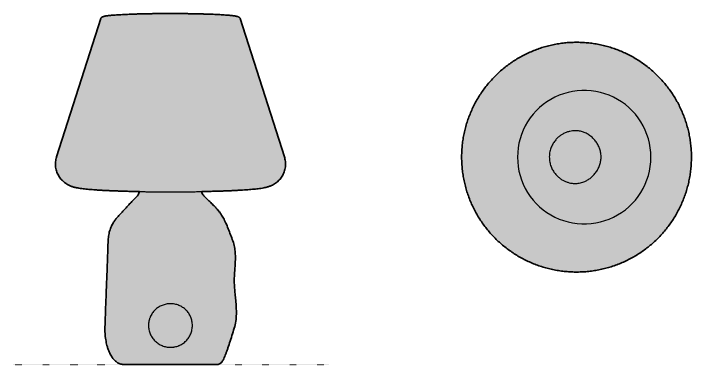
# Model space of a CAD drawing. Header units: millimetres. Extents: x 0 to 757, y -533 to 382.
# Drawn here: x 0 to 737, y -533 to -151 of the extents above; entities that cross this region are included whole.
import ezdxf

# ---------------------------------------------------------------- set-up
doc = ezdxf.new("R2010")
doc.units = ezdxf.units.MM
doc.linetypes.add('Dots', pattern=[1, 0, -1])
doc.layers.add('Blocks', color=7, linetype='Continuous')
doc.layers.add('Blocks$Fill', color=7, linetype='Continuous', true_color=0xffffff)
for name, color, linetype, lineweight, true_color in [('Blocks$Inner', 7, 'Continuous', 25, 0x007f00), ('Blocks$Outline', 7, 'Continuous', 35, 0xff3f3f), ('Groud', 7, 'Dots', 25, 0x243775)]:
    doc.layers.add(name, color=color, linetype=linetype, lineweight=lineweight, true_color=true_color)

# ---------------------------------------------------------------- blocks, each defined once
blk = doc.blocks.new('Apollo Shade Top')
at = {"layer": 'Blocks$Fill'}
blk.add_hatch(color=256, dxfattribs=at).paths.add_polyline_path([(249.73, 0), (249.67, 3.69), (249.54, 6.83), (249.33, 9.97), (249.04, 13.1), (248.67, 16.22), (248.22, 19.33), (247.7, 22.43), (247.1, 25.51), (246.42, 28.58), (245.66, 31.63), (244.83, 34.66), (243.92, 37.67), (242.94, 40.65), (241.88, 43.61), (240.75, 46.54), (239.54, 49.44), (238.27, 52.31), (236.92, 55.15), (235.5, 57.95), (234.01, 60.72), (232.45, 63.45), (230.82, 66.13), (229.13, 68.78), (227.37, 71.38), (225.54, 73.94), (223.65, 76.45), (221.7, 78.91), (219.69, 81.32), (217.62, 83.68), (215.49, 85.99), (213.3, 88.24), (211.06, 90.44), (208.76, 92.58), (206.41, 94.66), (204, 96.68), (201.55, 98.65), (199.05, 100.54), (196.5, 102.38), (193.91, 104.15), (191.27, 105.85), (188.59, 107.49), (185.87, 109.06), (183.12, 110.56), (180.32, 111.99), (177.49, 113.35), (174.63, 114.64), (171.74, 115.86), (168.81, 117), (165.86, 118.07), (162.88, 119.06), (159.88, 119.98), (156.86, 120.83), (153.81, 121.59), (150.75, 122.28), (147.67, 122.9), (144.58, 123.43), (141.48, 123.89), (138.36, 124.27), (135.24, 124.57), (132.1, 124.79), (128.97, 124.93), (125.83, 125), (122.69, 124.98), (119.56, 124.89), (116.42, 124.71), (113.29, 124.46), (110.17, 124.13), (107.06, 123.72), (103.96, 123.24), (100.87, 122.67), (97.8, 122.03), (94.74, 121.31), (91.71, 120.51), (88.69, 119.64), (85.7, 118.69), (82.73, 117.67), (79.79, 116.57), (76.88, 115.4), (74, 114.16), (71.15, 112.84), (68.33, 111.45), (65.55, 110), (62.81, 108.47), (60.1, 106.87), (57.44, 105.21), (54.82, 103.48), (52.24, 101.69), (49.71, 99.83), (47.23, 97.9), (44.8, 95.92), (42.42, 93.87), (40.08, 91.77), (37.81, 89.61), (35.58, 87.39), (33.42, 85.12), (31.31, 82.79), (29.26, 80.41), (27.27, 77.98), (25.35, 75.5), (23.48, 72.97), (21.68, 70.39), (19.95, 67.77), (18.28, 65.11), (16.68, 62.41), (15.14, 59.67), (13.68, 56.89), (12.29, 54.07), (10.97, 51.22), (9.72, 48.34), (8.54, 45.43), (7.43, 42.49), (6.4, 39.52), (5.45, 36.52), (4.57, 33.51), (3.77, 30.47), (3.04, 27.41), (2.39, 24.34), (1.82, 21.25), (1.32, 18.15), (0.91, 15.03), (0.57, 11.91), (0.31, 8.78), (0.13, 5.64), (0.02, 2.5), (0, -0.64), (0.06, -3.79), (0.19, -6.93), (0.41, -10.06), (0.7, -13.19), (1.07, -16.31), (1.52, -19.42), (2.04, -22.52), (2.65, -25.6), (3.33, -28.67), (4.09, -31.72), (4.92, -34.75), (5.83, -37.76), (6.82, -40.74), (7.88, -43.7), (9.01, -46.63), (10.22, -49.53), (11.5, -52.4), (12.85, -55.23), (14.27, -58.03), (15.76, -60.8), (17.33, -63.52), (18.96, -66.21), (20.65, -68.86), (22.41, -71.46), (24.24, -74.01), (26.13, -76.52), (28.08, -78.98), (30.1, -81.39), (32.17, -83.75), (34.3, -86.06), (36.49, -88.31), (38.74, -90.5), (41.04, -92.64), (43.39, -94.72), (45.79, -96.74), (48.25, -98.7), (50.75, -100.6), (53.3, -102.43), (55.89, -104.2), (58.53, -105.9), (61.21, -107.54), (63.93, -109.11), (66.69, -110.61), (69.49, -112.03), (72.32, -113.39), (75.18, -114.68), (78.08, -115.89), (81, -117.03), (83.95, -118.1), (86.93, -119.09), (89.93, -120.01), (92.96, -120.85), (96, -121.61), (99.06, -122.3), (102.14, -122.91), (105.24, -123.45), (108.34, -123.9), (111.46, -124.28), (114.58, -124.58), (117.71, -124.79), (120.85, -124.94), (123.99, -125), (127.13, -124.98), (130.26, -124.88), (133.4, -124.71), (136.52, -124.45), (139.65, -124.12), (142.76, -123.71), (145.86, -123.22), (148.94, -122.65), (152.02, -122.01), (155.07, -121.29), (158.11, -120.49), (161.12, -119.61), (164.11, -118.66), (167.08, -117.64), (170.02, -116.54), (172.93, -115.37), (175.81, -114.12), (178.66, -112.8), (181.48, -111.41), (184.26, -109.95), (187, -108.42), (189.7, -106.83), (192.36, -105.16), (194.98, -103.43), (197.56, -101.63), (200.08, -99.77), (202.57, -97.85), (205, -95.86), (207.38, -93.81), (209.71, -91.71), (211.98, -89.54), (214.21, -87.32), (216.37, -85.05), (218.48, -82.72), (220.52, -80.34), (222.51, -77.9), (224.44, -75.42), (226.3, -72.89), (228.1, -70.32), (229.83, -67.7), (231.5, -65.03), (233.09, -62.33), (234.63, -59.59), (236.09, -56.81), (237.48, -53.99), (238.8, -51.14), (240.05, -48.26), (241.22, -45.34), (242.32, -42.4), (243.35, -39.43), (244.3, -36.44), (245.18, -33.42), (245.98, -30.38), (246.71, -27.32), (247.35, -24.25), (247.92, -21.16), (248.42, -18.06), (248.83, -14.94), (249.17, -11.82), (249.42, -8.68), (249.61, -5.55), (249.7, -2.41)], flags=0)
at = {"layer": 'Blocks$Inner'}
blk.add_lwpolyline([(205.76, 0), (205.58, 5.07), (205.05, 10.11), (204.17, 15.1), (202.95, 20.02), (201.38, 24.84), (199.49, 29.54), (197.27, 34.09), (194.74, 38.48), (191.91, 42.68), (188.79, 46.68), (185.4, 50.44), (181.76, 53.97), (177.89, 57.22), (173.79, 60.2), (169.5, 62.89), (165.03, 65.27), (160.4, 67.33), (155.65, 69.06), (150.78, 70.46), (145.83, 71.51), (140.82, 72.22), (135.77, 72.57), (130.71, 72.57), (125.66, 72.22), (120.65, 71.51), (115.69, 70.46), (110.83, 69.06), (106.07, 67.33), (101.45, 65.27), (96.98, 62.89), (92.69, 60.2), (88.59, 57.22), (84.71, 53.97), (81.07, 50.44), (77.69, 46.68), (74.57, 42.68), (71.74, 38.48), (69.21, 34.09), (66.99, 29.54), (65.09, 24.84), (63.53, 20.02), (62.3, 15.1), (61.43, 10.11), (60.9, 5.07), (60.72, 0), (60.9, -5.07), (61.43, -10.11), (62.3, -15.1), (63.53, -20.02), (65.09, -24.84), (66.99, -29.54), (69.21, -34.09), (71.74, -38.48), (74.57, -42.68), (77.69, -46.68), (81.07, -50.44), (84.71, -53.97), (88.59, -57.22), (92.69, -60.2), (96.98, -62.89), (101.45, -65.27), (106.07, -67.33), (110.83, -69.06), (115.69, -70.46), (120.65, -71.51), (125.66, -72.22), (130.71, -72.57), (135.77, -72.57), (140.82, -72.22), (145.83, -71.51), (150.78, -70.46), (155.65, -69.06), (160.4, -67.33), (165.03, -65.27), (169.5, -62.89), (173.79, -60.2), (177.89, -57.22), (181.76, -53.97), (185.4, -50.44), (188.79, -46.68), (191.91, -42.68), (194.74, -38.48), (197.27, -34.09), (199.49, -29.54), (201.38, -24.84), (202.95, -20.02), (204.17, -15.1), (205.05, -10.11), (205.58, -5.07)], close=True, dxfattribs=at)
for points, knots in [([(249.73, 0), (249.72, 1.23), (249.69, 4.56), (249.38, 9.97), (248.72, 16.23), (247.75, 22.44), (246.47, 28.59), (244.88, 34.67), (242.99, 40.67), (240.8, 46.56), (238.31, 52.34), (235.54, 57.98), (232.49, 63.47), (229.17, 68.81), (225.58, 73.97), (221.74, 78.94), (217.66, 83.72), (213.34, 88.28), (208.79, 92.62), (204.04, 96.73), (199.08, 100.59), (193.94, 104.19), (188.62, 107.54), (183.14, 110.61), (177.51, 113.4), (171.76, 115.91), (165.88, 118.12), (159.9, 120.03), (153.83, 121.64), (147.68, 122.95), (141.48, 123.94), (135.24, 124.62), (128.97, 124.99), (122.69, 125.03), (116.42, 124.77), (110.17, 124.18), (103.95, 123.29), (97.79, 122.08), (91.69, 120.56), (85.68, 118.74), (79.77, 116.62), (73.98, 114.21), (68.31, 111.5), (62.78, 108.52), (57.41, 105.25), (52.21, 101.73), (47.2, 97.95), (42.38, 93.91), (37.77, 89.65), (33.38, 85.15), (29.22, 80.44), (25.3, 75.53), (21.64, 70.42), (18.23, 65.14), (15.1, 59.69), (12.24, 54.1), (9.67, 48.36), (7.38, 42.5), (5.4, 36.54), (3.72, 30.48), (2.34, 24.35), (1.27, 18.15), (0.52, 11.91), (0.07, 5.64), (-0.05, -0.64), (0.14, -6.93), (0.64, -13.19), (1.46, -19.43), (2.6, -25.61), (4.04, -31.73), (5.78, -37.77), (7.83, -43.71), (10.17, -49.55), (12.8, -55.26), (15.72, -60.82), (18.91, -66.24), (22.37, -71.49), (26.09, -76.55), (30.06, -81.43), (34.26, -86.09), (38.7, -90.54), (43.35, -94.76), (48.21, -98.74), (53.27, -102.48), (58.5, -105.95), (63.91, -109.15), (69.46, -112.08), (75.16, -114.73), (80.98, -117.08), (86.91, -119.14), (92.94, -120.9), (99.05, -122.35), (105.23, -123.5), (111.45, -124.33), (117.71, -124.85), (123.99, -125.05), (130.26, -124.94), (136.53, -124.51), (142.76, -123.76), (148.95, -122.7), (155.08, -121.34), (161.14, -119.66), (167.1, -117.69), (172.95, -115.41), (178.68, -112.85), (184.28, -110), (189.73, -106.87), (195.01, -103.47), (200.12, -99.81), (205.03, -95.9), (209.74, -91.75), (214.24, -87.36), (218.52, -82.75), (222.55, -77.94), (226.34, -72.92), (229.87, -67.73), (233.14, -62.36), (236.13, -56.83), (238.85, -51.16), (241.27, -45.36), (243.4, -39.45), (245.23, -33.43), (246.76, -27.34), (247.98, -21.17), (248.88, -14.95), (249.47, -8.69), (249.7, -3.7), (249.72, -0.8), (249.73, 0)], [0, 0, 0, 0, 0.0047054, 0.012708, 0.0207112, 0.0287144, 0.0367176, 0.0447207, 0.0527238, 0.0607268, 0.0687298, 0.0767326, 0.0847354, 0.0927381, 0.1007407, 0.1087431, 0.1167454, 0.1247476, 0.1327497, 0.1407516, 0.1487534, 0.1567551, 0.1647566, 0.172758, 0.1807593, 0.1887605, 0.1967615, 0.2047625, 0.2127633, 0.2207641, 0.2287648, 0.2367655, 0.2447661, 0.2527667, 0.2607673, 0.2687678, 0.2767683, 0.2847689, 0.2927695, 0.3007701, 0.3087708, 0.3167716, 0.3247724, 0.3327734, 0.3407744, 0.3487755, 0.3567768, 0.3647781, 0.3727796, 0.3807813, 0.388783, 0.3967849, 0.4047869, 0.4127891, 0.4207914, 0.4287938, 0.4367963, 0.444799, 0.4528017, 0.4608046, 0.4688075, 0.4768105, 0.4848136, 0.4928167, 0.5008199, 0.5088231, 0.5168263, 0.5248295, 0.5328327, 0.5408358, 0.5488389, 0.556842, 0.564845, 0.5728479, 0.5808507, 0.5888534, 0.596856, 0.6048585, 0.6128609, 0.6208632, 0.6288653, 0.6368673, 0.6448692, 0.6528709, 0.6608725, 0.668874, 0.6768753, 0.6848765, 0.6928776, 0.7008787, 0.7088796, 0.7168804, 0.7248811, 0.7328818, 0.7408824, 0.748883, 0.7568836, 0.7648842, 0.7728847, 0.7808853, 0.7888858, 0.7968865, 0.8048871, 0.8128878, 0.8208886, 0.8288895, 0.8368905, 0.8448916, 0.8528928, 0.8608941, 0.8688955, 0.8768971, 0.8848988, 0.8929006, 0.9009026, 0.9089047, 0.9169069, 0.9249092, 0.9329117, 0.9409143, 0.948917, 0.9569198, 0.9649227, 0.9729257, 0.9809287, 0.9889318, 0.996935, 1, 1, 1, 1]), ([(95.78, -5.38), (95.52, -3.41), (95.13, -0.5), (95.41, 3.34), (95.99, 6.85), (97.25, 10.88), (99.43, 15.13), (102.03, 18.69), (104.88, 21.59), (107.8, 23.87), (110.95, 25.76), (114.21, 27.18), (117.46, 28.12), (120.94, 28.69), (124.82, 28.81), (129.16, 28.24), (133.36, 26.95), (137.33, 25), (140.97, 22.42), (144.2, 19.3), (146.93, 15.71), (149.1, 11.77), (150.64, 7.53), (151.49, 3.09), (151.59, -1.45), (150.93, -5.93), (149.57, -10.23), (147.56, -14.25), (145, -17.91), (142.02, -21.11), (138.75, -23.79), (135.63, -25.66), (132.82, -26.91), (130.32, -27.73), (127.84, -28.26), (125.31, -28.56), (122.71, -28.63), (119.88, -28.41), (116.87, -27.84), (113.74, -26.87), (110.54, -25.45), (107.37, -23.51), (104.3, -21.03), (101.46, -17.95), (98.97, -14.3), (96.93, -10.08), (96.17, -6.98), (95.78, -5.38)], [0, 0, 0, 0, 0.033353, 0.049344, 0.064686, 0.093384, 0.120124, 0.144851, 0.167608, 0.188483, 0.207329, 0.229518, 0.248241, 0.264417, 0.289001, 0.313459, 0.338071, 0.362773, 0.387849, 0.413021, 0.438316, 0.463581, 0.488751, 0.514001, 0.539609, 0.564941, 0.590009, 0.615314, 0.640498, 0.665177, 0.688835, 0.711608, 0.726305, 0.740617, 0.755913, 0.769089, 0.783734, 0.799715, 0.816948, 0.835373, 0.855, 0.875911, 0.898006, 0.921451, 0.946276, 0.972384, 1, 1, 1, 1])]:
    blk.add_open_spline(points, degree=3, knots=knots, dxfattribs=at)
at = {"layer": 'Blocks$Outline'}
blk.add_open_spline([(249.73, 0), (249.72, 1.23), (249.69, 4.56), (249.38, 9.97), (248.72, 16.23), (247.75, 22.44), (246.47, 28.59), (244.88, 34.67), (242.99, 40.67), (240.8, 46.56), (238.31, 52.34), (235.54, 57.98), (232.49, 63.47), (229.17, 68.81), (225.58, 73.97), (221.74, 78.94), (217.66, 83.72), (213.34, 88.28), (208.79, 92.62), (204.04, 96.73), (199.08, 100.59), (193.94, 104.19), (188.62, 107.54), (183.14, 110.61), (177.51, 113.4), (171.76, 115.91), (165.88, 118.12), (159.9, 120.03), (153.83, 121.64), (147.68, 122.95), (141.48, 123.94), (135.24, 124.62), (128.97, 124.99), (122.69, 125.03), (116.42, 124.77), (110.17, 124.18), (103.95, 123.29), (97.79, 122.08), (91.69, 120.56), (85.68, 118.74), (79.77, 116.62), (73.98, 114.21), (68.31, 111.5), (62.78, 108.52), (57.41, 105.25), (52.21, 101.73), (47.2, 97.95), (42.38, 93.91), (37.77, 89.65), (33.38, 85.15), (29.22, 80.44), (25.3, 75.53), (21.64, 70.42), (18.23, 65.14), (15.1, 59.69), (12.24, 54.1), (9.67, 48.36), (7.38, 42.5), (5.4, 36.54), (3.72, 30.48), (2.34, 24.35), (1.27, 18.15), (0.52, 11.91), (0.07, 5.64), (-0.05, -0.64), (0.14, -6.93), (0.64, -13.19), (1.46, -19.43), (2.6, -25.61), (4.04, -31.73), (5.78, -37.77), (7.83, -43.71), (10.17, -49.55), (12.8, -55.26), (15.72, -60.82), (18.91, -66.24), (22.37, -71.49), (26.09, -76.55), (30.06, -81.43), (34.26, -86.09), (38.7, -90.54), (43.35, -94.76), (48.21, -98.74), (53.27, -102.48), (58.5, -105.95), (63.91, -109.15), (69.46, -112.08), (75.16, -114.73), (80.98, -117.08), (86.91, -119.14), (92.94, -120.9), (99.05, -122.35), (105.23, -123.5), (111.45, -124.33), (117.71, -124.85), (123.99, -125.05), (130.26, -124.94), (136.53, -124.51), (142.76, -123.76), (148.95, -122.7), (155.08, -121.34), (161.14, -119.66), (167.1, -117.69), (172.95, -115.41), (178.68, -112.85), (184.28, -110), (189.73, -106.87), (195.01, -103.47), (200.12, -99.81), (205.03, -95.9), (209.74, -91.75), (214.24, -87.36), (218.52, -82.75), (222.55, -77.94), (226.34, -72.92), (229.87, -67.73), (233.14, -62.36), (236.13, -56.83), (238.85, -51.16), (241.27, -45.36), (243.4, -39.45), (245.23, -33.43), (246.76, -27.34), (247.98, -21.17), (248.88, -14.95), (249.47, -8.69), (249.7, -3.7), (249.72, -0.8), (249.73, 0)], degree=3, knots=[0, 0, 0, 0, 0.0047054, 0.012708, 0.0207112, 0.0287144, 0.0367176, 0.0447207, 0.0527238, 0.0607268, 0.0687298, 0.0767326, 0.0847354, 0.0927381, 0.1007407, 0.1087431, 0.1167454, 0.1247476, 0.1327497, 0.1407516, 0.1487534, 0.1567551, 0.1647566, 0.172758, 0.1807593, 0.1887605, 0.1967615, 0.2047625, 0.2127633, 0.2207641, 0.2287648, 0.2367655, 0.2447661, 0.2527667, 0.2607673, 0.2687678, 0.2767683, 0.2847689, 0.2927695, 0.3007701, 0.3087708, 0.3167716, 0.3247724, 0.3327734, 0.3407744, 0.3487755, 0.3567768, 0.3647781, 0.3727796, 0.3807813, 0.388783, 0.3967849, 0.4047869, 0.4127891, 0.4207914, 0.4287938, 0.4367963, 0.444799, 0.4528017, 0.4608046, 0.4688075, 0.4768105, 0.4848136, 0.4928167, 0.5008199, 0.5088231, 0.5168263, 0.5248295, 0.5328327, 0.5408358, 0.5488389, 0.556842, 0.564845, 0.5728479, 0.5808507, 0.5888534, 0.596856, 0.6048585, 0.6128609, 0.6208632, 0.6288653, 0.6368673, 0.6448692, 0.6528709, 0.6608725, 0.668874, 0.6768753, 0.6848765, 0.6928776, 0.7008787, 0.7088796, 0.7168804, 0.7248811, 0.7328818, 0.7408824, 0.748883, 0.7568836, 0.7648842, 0.7728847, 0.7808853, 0.7888858, 0.7968865, 0.8048871, 0.8128878, 0.8208886, 0.8288895, 0.8368905, 0.8448916, 0.8528928, 0.8608941, 0.8688955, 0.8768971, 0.8848988, 0.8929006, 0.9009026, 0.9089047, 0.9169069, 0.9249092, 0.9329117, 0.9409143, 0.948917, 0.9569198, 0.9649227, 0.9729257, 0.9809287, 0.9889318, 0.996935, 1, 1, 1, 1], dxfattribs=at)
blk = doc.blocks.new('Apollo Shade Back')
at = {"layer": 'Blocks$Fill'}
blk.add_hatch(color=256, dxfattribs=at).paths.add_polyline_path([(294.32, 225.74), (294.78, 224.1), (294.92, 223.54), (294.99, 223.2), (295.06, 222.86), (295.18, 222.18), (295.29, 221.5), (295.37, 220.81), (295.43, 220.11), (295.48, 219.4), (295.51, 218.7), (295.52, 217.99), (295.51, 217.27), (295.47, 216.54), (295.42, 215.82), (295.35, 215.1), (295.25, 214.36), (295.13, 213.63), (294.99, 212.9), (294.83, 212.18), (294.66, 211.53), (294.48, 210.89), (294.29, 210.26), (294.07, 209.63), (293.85, 209.01), (293.6, 208.39), (293.34, 207.79), (293.07, 207.19), (292.78, 206.6), (292.47, 206.02), (292.16, 205.45), (291.82, 204.89), (291.48, 204.34), (291.13, 203.81), (290.76, 203.28), (290.38, 202.77), (290, 202.27), (289.6, 201.79), (289.2, 201.31), (288.78, 200.85), (288.37, 200.41), (287.95, 199.99), (287.52, 199.57), (287.08, 199.17), (286.66, 198.8), (286.23, 198.43), (285.79, 198.08), (285.35, 197.75), (284.93, 197.43), (284.5, 197.13), (284.08, 196.84), (283.65, 196.56), (283.23, 196.3), (282.82, 196.05), (282, 195.59), (281.2, 195.17), (280.42, 194.79), (279.64, 194.44), (278.89, 194.14), (278.12, 193.84), (277.39, 193.58), (276.61, 193.33), (275.86, 193.1), (275.05, 192.88), (274.27, 192.68), (273.11, 192.41), (271.99, 192.18), (270.39, 191.88), (268.77, 191.62), (265.78, 191.21), (259.58, 190.56), (248.94, 189.75), (222.36, 188.56), (204.41, 188.12), (204.48, 187.68), (204.53, 187.46), (204.55, 187.35), (204.58, 187.24), (204.62, 187.1), (204.66, 186.96), (204.71, 186.82), (204.76, 186.68), (204.82, 186.54), (204.88, 186.4), (204.94, 186.27), (205, 186.13), (205.14, 185.86), (205.29, 185.59), (205.44, 185.33), (205.76, 184.8), (205.93, 184.54), (206.11, 184.28), (206.2, 184.15), (206.3, 184.03), (206.47, 183.82), (206.64, 183.62), (206.99, 183.23), (210.09, 180.28), (214.37, 176.14), (217.88, 172.58), (219.26, 171.11), (220.62, 169.61), (221.65, 168.43), (222.66, 167.22), (223.56, 166.1), (224.44, 164.95), (225.28, 163.78), (226.1, 162.58), (226.79, 161.48), (227.46, 160.35), (228.09, 159.21), (228.7, 158.05), (229.38, 156.68), (230.03, 155.3), (231.26, 152.5), (233.86, 146.1), (237.68, 136.13), (238.27, 134.48), (238.82, 132.81), (239.06, 132), (239.28, 131.2), (239.49, 130.39), (239.68, 129.58), (240.03, 127.94), (240.32, 126.3), (240.54, 124.71), (240.72, 123.11), (240.86, 121.51), (240.95, 119.91), (241.01, 118.41), (241.03, 116.91), (241, 113.91), (240.86, 110.25), (240.18, 100.11), (239.88, 94.35), (239.83, 92.03), (239.84, 89.72), (239.91, 87.08), (240.05, 84.44), (240.54, 78.41), (241.86, 64.31), (242.07, 60.45), (242.13, 58.52), (242.14, 56.59), (242.12, 54.67), (242.04, 52.75), (241.91, 50.84), (241.71, 48.93), (241.59, 47.96), (241.45, 47), (241.12, 45.09), (240.73, 43.19), (240.28, 41.3), (239.75, 39.33), (237.96, 33.48), (231.74, 14.61), (230.58, 11.45), (229.47, 8.69), (228.95, 7.49), (228.39, 6.29), (228.01, 5.53), (227.61, 4.77), (227.4, 4.4), (227.18, 4.03), (226.95, 3.67), (226.71, 3.32), (226.49, 2.99), (226.25, 2.67), (226.13, 2.52), (226, 2.37), (225.87, 2.21), (225.74, 2.07), (225.61, 1.92), (225.48, 1.78), (225.34, 1.64), (225.19, 1.51), (225.05, 1.38), (224.9, 1.25), (224.75, 1.13), (224.59, 1.01), (224.43, 0.89), (224.27, 0.78), (224.19, 0.73), (224.1, 0.68), (224.02, 0.63), (223.93, 0.58), (223.85, 0.54), (223.76, 0.49), (223.68, 0.45), (223.59, 0.41), (223.5, 0.37), (223.41, 0.34), (223.32, 0.3), (223.23, 0.27), (223.13, 0.24), (223.03, 0.21), (222.93, 0.19), (222.83, 0.17), (222.73, 0.15), (222.63, 0.13), (222.43, 0.09), (222.23, 0.06), (221.61, 0), (221.61, 0), (119.43, 0), (119.43, 0), (118.46, 0.06), (117.98, 0.11), (117.74, 0.14), (117.5, 0.17), (117.27, 0.21), (117.03, 0.26), (116.8, 0.32), (116.56, 0.38), (116.33, 0.44), (116.1, 0.51), (115.87, 0.59), (115.64, 0.67), (115.41, 0.75), (115.18, 0.84), (114.96, 0.93), (114.73, 1.03), (114.51, 1.13), (114.29, 1.24), (113.86, 1.46), (113.43, 1.7), (113.01, 1.95), (112.6, 2.21), (112.2, 2.49), (111.8, 2.78), (111.42, 3.09), (111.04, 3.4), (110.67, 3.73), (110.3, 4.07), (109.95, 4.42), (109.61, 4.77), (109.27, 5.13), (108.95, 5.49), (108.64, 5.86), (108.33, 6.23), (108.03, 6.6), (107.74, 6.99), (107.45, 7.37), (106.9, 8.16), (106.59, 8.64), (106.28, 9.13), (105.98, 9.62), (105.69, 10.12), (105.13, 11.13), (104.61, 12.16), (104.21, 13), (103.83, 13.85), (103.47, 14.71), (103.13, 15.57), (102.81, 16.44), (102.5, 17.32), (101.93, 19.09), (101.5, 20.6), (101.11, 22.11), (100.76, 23.64), (100.45, 25.17), (100.16, 26.87), (99.9, 28.57), (99.69, 30.28), (99.53, 32), (99.4, 33.81), (99.32, 35.62), (99.28, 37.44), (99.28, 39.25), (102.51, 127.4), (102.73, 133.77), (102.9, 136.74), (103.03, 138.23), (103.12, 138.96), (103.22, 139.7), (103.32, 140.39), (103.44, 141.08), (103.58, 141.77), (103.73, 142.45), (103.88, 143.13), (104.06, 143.81), (104.43, 145.15), (104.86, 146.5), (105.33, 147.83), (105.58, 148.49), (105.85, 149.14), (106.12, 149.79), (106.41, 150.44), (106.93, 151.55), (107.49, 152.64), (108.09, 153.71), (108.71, 154.76), (109.14, 155.45), (109.59, 156.12), (110.04, 156.79), (110.51, 157.45), (111.07, 158.19), (111.65, 158.92), (112.25, 159.64), (112.85, 160.35), (134.21, 183.2), (134.56, 183.61), (134.73, 183.82), (134.89, 184.04), (135.08, 184.3), (135.26, 184.57), (135.61, 185.13), (135.93, 185.67), (136.09, 185.95), (136.16, 186.09), (136.23, 186.23), (136.3, 186.37), (136.36, 186.52), (136.42, 186.66), (136.48, 186.81), (136.53, 186.95), (136.58, 187.1), (136.6, 187.18), (136.62, 187.25), (136.64, 187.33), (136.65, 187.4), (136.67, 187.49), (136.69, 187.58), (136.72, 187.76), (136.76, 188.12), (99.23, 189.35), (83.71, 190.36), (77.18, 190.99), (74.18, 191.35), (70.94, 191.84), (69.74, 192.05), (68.55, 192.28), (67.66, 192.47), (66.75, 192.68), (66, 192.88), (65.21, 193.09), (64.51, 193.3), (63.78, 193.54), (63.09, 193.78), (62.37, 194.05), (61.67, 194.33), (60.95, 194.64), (60.22, 194.98), (59.46, 195.36), (58.7, 195.78), (57.92, 196.23), (57.52, 196.48), (57.12, 196.74), (56.71, 197.01), (56.31, 197.29), (55.9, 197.59), (55.48, 197.9), (55.07, 198.22), (54.67, 198.56), (54.25, 198.91), (53.84, 199.28), (53.43, 199.66), (53.03, 200.05), (52.63, 200.46), (52.23, 200.88), (51.84, 201.32), (51.45, 201.77), (51.07, 202.23), (50.7, 202.71), (50.34, 203.2), (49.99, 203.7), (49.64, 204.22), (49.3, 204.75), (48.98, 205.28), (48.67, 205.83), (48.36, 206.4), (48.07, 206.98), (47.8, 207.56), (47.54, 208.15), (47.29, 208.76), (47.05, 209.38), (46.83, 210.01), (46.63, 210.64), (46.44, 211.29), (46.27, 211.94), (46.11, 212.6), (45.98, 213.27), (45.85, 213.95), (45.75, 214.64), (45.67, 215.33), (45.6, 216.02), (45.55, 216.73), (45.53, 217.44), (45.52, 218.15), (45.53, 218.86), (45.57, 219.59), (45.62, 220.32), (45.7, 221.04), (45.79, 221.76), (45.9, 222.42), (46.02, 223.08), (46.08, 223.41), (46.16, 223.73), (46.24, 224.06), (46.32, 224.38), (46.63, 225.4), (46.72, 225.74), (94.77, 376.31), (94.79, 376.37), (94.81, 376.42), (94.82, 376.48), (94.85, 376.53), (94.87, 376.58), (94.89, 376.64), (94.91, 376.69), (94.93, 376.74), (94.96, 376.79), (94.98, 376.83), (95.01, 376.88), (95.04, 376.92), (95.06, 376.96), (95.09, 377.01), (95.12, 377.04), (95.14, 377.08), (95.17, 377.12), (95.2, 377.15), (95.25, 377.22), (95.31, 377.28), (95.37, 377.34), (95.43, 377.41), (95.49, 377.47), (95.54, 377.52), (95.6, 377.57), (95.66, 377.63), (95.71, 377.67), (95.77, 377.72), (95.82, 377.76), (95.9, 377.82), (95.97, 377.87), (96.04, 377.91), (96.11, 377.96), (96.18, 378), (96.25, 378.04), (96.39, 378.11), (96.56, 378.19), (96.72, 378.26), (96.89, 378.33), (97.05, 378.39), (97.19, 378.44), (97.34, 378.49), (97.63, 378.58), (97.94, 378.66), (98.27, 378.74), (98.93, 378.89), (99.65, 379.03), (100.43, 379.16), (101.29, 379.29), (103.18, 379.53), (107.79, 379.99), (116.61, 380.6), (139.99, 381.48), (184.38, 381.76), (214.99, 381.05), (228.74, 380.33), (234.22, 379.91), (236.58, 379.68), (238.68, 379.43), (240.54, 379.17), (241.31, 379.04), (242.01, 378.91), (242.69, 378.76), (243.01, 378.69), (243.31, 378.61), (243.54, 378.54), (243.77, 378.47), (243.99, 378.39), (244.21, 378.31), (244.35, 378.25), (244.49, 378.19), (244.64, 378.11), (244.79, 378.04), (244.9, 377.97), (244.96, 377.94), (245.02, 377.9), (245.08, 377.86), (245.14, 377.82), (245.2, 377.77), (245.26, 377.73), (245.31, 377.68), (245.36, 377.64), (245.42, 377.59), (245.47, 377.54), (245.53, 377.49), (245.58, 377.44), (245.69, 377.32), (245.75, 377.26), (245.8, 377.2), (245.85, 377.14), (245.88, 377.1), (245.91, 377.07), (245.93, 377.03), (245.96, 376.99), (245.99, 376.95), (246.01, 376.91), (246.04, 376.87), (246.06, 376.82), (246.09, 376.78), (246.11, 376.73), (246.13, 376.68), (246.16, 376.63), (246.18, 376.57), (246.2, 376.52), (246.22, 376.47), (246.24, 376.42), (246.25, 376.37), (246.27, 376.31)], flags=0)
at = {"layer": 'Blocks$Inner'}
for points in [[(94.77, 376.31), (46.72, 225.74)], [(294.32, 225.74), (246.27, 376.31)]]:
    blk.add_lwpolyline(points, dxfattribs=at)
for points, knots in [([(170.52, 381.83), (169.67, 381.83), (167.22, 381.83), (163.17, 381.81), (158.38, 381.78), (153.65, 381.73), (148.99, 381.66), (144.42, 381.58), (139.96, 381.49), (135.64, 381.37), (131.46, 381.25), (127.45, 381.1), (123.62, 380.95), (119.99, 380.78), (116.57, 380.6), (113.38, 380.41), (110.44, 380.21), (107.74, 379.99), (105.3, 379.77), (103.13, 379.54), (101.23, 379.29), (99.6, 379.03), (98.2, 378.74), (97.2, 378.46), (96.45, 378.15), (95.89, 377.84), (95.39, 377.39), (94.99, 376.91), (94.81, 376.45), (94.77, 376.31)], [321.111923, 321.111923, 321.111923, 321.111923, 321.134021, 321.176029, 321.218044, 321.26006, 321.302078, 321.344101, 321.386129, 321.428164, 321.470208, 321.512263, 321.554334, 321.596425, 321.638542, 321.680695, 321.722897, 321.765169, 321.807546, 321.850083, 321.892885, 321.936161, 321.980391, 322.026947, 322.054059, 322.075408, 322.090909, 322.104951, 322.111923, 322.111923, 322.111923, 322.111923]), ([(246.27, 376.31), (246.23, 376.45), (246.06, 376.9), (245.67, 377.36), (245.23, 377.78), (244.73, 378.08), (244.11, 378.36), (243.26, 378.64), (242.08, 378.91), (240.55, 379.18), (238.75, 379.43), (236.64, 379.68), (234.27, 379.91), (231.65, 380.13), (228.79, 380.33), (225.68, 380.53), (222.34, 380.72), (218.78, 380.89), (215.02, 381.05), (211.07, 381.2), (206.95, 381.33), (202.67, 381.45), (198.26, 381.55), (193.73, 381.64), (189.1, 381.71), (184.39, 381.76), (179.62, 381.8), (174.99, 381.83), (171.95, 381.83), (170.52, 381.83)], [320.111923, 320.111923, 320.111923, 320.111923, 320.11854, 320.132017, 320.146588, 320.164117, 320.187607, 320.223583, 320.268554, 320.310946, 320.355793, 320.399316, 320.442228, 320.484822, 320.527231, 320.569524, 320.611741, 320.653906, 320.696033, 320.738134, 320.780213, 320.822278, 320.864331, 320.906375, 320.948412, 320.990444, 321.032473, 321.074499, 321.111923, 321.111923, 321.111923, 321.111923]), ([(46.72, 225.74), (46.6, 225.29), (46.17, 224), (45.74, 221.69), (45.48, 218.89), (45.55, 216.04), (45.92, 213.28), (46.58, 210.64), (47.49, 208.15), (48.62, 205.82), (49.94, 203.69), (51.42, 201.75), (53, 200.03), (54.64, 198.54), (56.29, 197.27), (57.92, 196.21), (59.48, 195.33), (60.98, 194.61), (62.43, 194.01), (63.86, 193.5), (65.31, 193.05), (66.89, 192.64), (68.78, 192.22), (71.18, 191.78), (73.98, 191.37), (77.07, 190.99), (80.24, 190.66), (83.62, 190.36), (87.25, 190.08), (91.05, 189.82), (95.02, 189.57), (99.19, 189.35), (103.53, 189.14), (108.06, 188.94), (112.76, 188.76), (117.62, 188.59), (122.63, 188.44), (127.78, 188.31), (133.05, 188.19), (138.42, 188.09), (143.9, 188), (149.45, 187.93), (155.06, 187.88), (160.71, 187.84), (165.87, 187.82), (169.15, 187.82), (170.52, 187.82)], [160.055962, 160.055962, 160.055962, 160.055962, 160.063669, 160.077978, 160.093573, 160.108811, 160.123689, 160.138239, 160.152486, 160.166443, 160.180113, 160.193487, 160.206541, 160.219241, 160.231568, 160.243569, 160.255411, 160.267387, 160.279799, 160.293166, 160.308173, 160.325816, 160.347799, 160.37786, 160.417502, 160.451587, 160.4836, 160.517412, 160.549855, 160.581498, 160.612641, 160.643449, 160.674021, 160.704421, 160.734692, 160.764864, 160.794959, 160.824995, 160.854983, 160.884933, 160.914854, 160.944752, 160.974632, 161.0045, 161.034359, 161.055962, 161.055962, 161.055962, 161.055962]), ([(170.52, 187.82), (171.52, 187.82), (174.41, 187.82), (179.2, 187.84), (184.86, 187.87), (190.48, 187.92), (196.04, 187.99), (201.53, 188.07), (206.92, 188.17), (212.2, 188.28), (217.37, 188.42), (222.39, 188.56), (227.27, 188.72), (231.98, 188.9), (236.52, 189.09), (240.87, 189.3), (245.03, 189.52), (248.99, 189.75), (252.74, 190), (256.29, 190.27), (259.65, 190.56), (262.83, 190.87), (265.88, 191.22), (268.93, 191.63), (271.65, 192.09), (273.97, 192.59), (275.77, 193.06), (277.3, 193.54), (278.83, 194.09), (280.38, 194.75), (281.98, 195.55), (283.65, 196.53), (285.38, 197.73), (287.12, 199.16), (288.82, 200.83), (290.42, 202.75), (291.86, 204.87), (293.11, 207.17), (294.12, 209.61), (294.9, 212.26), (295.4, 215.07), (295.58, 217.97), (295.42, 220.8), (295.01, 223.41), (294.52, 225.02), (294.32, 225.74)], [161.055962, 161.055962, 161.055962, 161.055962, 161.071666, 161.101516, 161.131371, 161.161233, 161.191105, 161.220991, 161.250897, 161.280828, 161.310791, 161.340793, 161.370844, 161.400959, 161.431151, 161.461444, 161.491867, 161.522461, 161.553286, 161.584432, 161.616042, 161.648356, 161.681827, 161.717429, 161.757888, 161.785836, 161.804054, 161.820012, 161.834136, 161.84718, 161.859753, 161.872268, 161.884977, 161.898086, 161.911609, 161.925451, 161.9395, 161.953674, 161.96792, 161.982207, 161.998099, 162.013629, 162.028769, 162.043558, 162.055962, 162.055962, 162.055962, 162.055962]), ([(136.76, 188.12), (136.73, 187.88), (136.6, 186.81), (135.82, 185.44), (134.93, 184.05), (134.44, 183.47), (134.21, 183.2)], [0, 0, 0, 0, 0.1269082, 0.5623788, 0.7941668, 1, 1, 1, 1]), ([(206.99, 183.23), (206.75, 183.49), (206.24, 184.05), (205.38, 185.38), (204.62, 186.76), (204.46, 187.83), (204.41, 188.13)], [3.5, 3.5, 3.5, 3.5, 3.690168, 3.912672, 4.337212, 4.5, 4.5, 4.5, 4.5]), ([(134.21, 183.2), (133.33, 182.26), (131.16, 179.95), (127.93, 176.52), (124.64, 173.02), (121.62, 169.79), (118.67, 166.64), (115.76, 163.48), (112.92, 160.51), (110.57, 157.61), (108.37, 154.32), (106.2, 150.26), (104.32, 145.21), (103.04, 139.61), (102.7, 133.63), (102.52, 127.31), (102.28, 120.91), (102.07, 114.85), (101.88, 109.41), (101.7, 104.7), (101.55, 100.65), (101.39, 96.56), (101.21, 91.93), (100.98, 86.28), (100.73, 79.84), (100.45, 72.58), (100.15, 64.51), (99.82, 55.8), (99.56, 47.29), (99.18, 39.33), (99.4, 32.11), (100.3, 25.36), (101.62, 19.88), (103.09, 15.55), (104.67, 11.86), (106.68, 8.32), (109.21, 5.03), (112.09, 2.37), (114.99, 0.8), (117.5, 0.1), (118.78, 0.03), (119.43, 0)], [1, 1, 1, 1, 1.019683, 1.046962, 1.069808, 1.090901, 1.112144, 1.133548, 1.154298, 1.172682, 1.188616, 1.212867, 1.240827, 1.268408, 1.297723, 1.329037, 1.361819, 1.392011, 1.418589, 1.44214, 1.462045, 1.478874, 1.503015, 1.530808, 1.562546, 1.598269, 1.637982, 1.68169, 1.726748, 1.763523, 1.79921, 1.833081, 1.863826, 1.882122, 1.900436, 1.923132, 1.942098, 1.96161, 1.980864, 1.990424, 2, 2, 2, 2]), ([(221.61, 0), (222.16, 0.05), (223.23, 0.15), (224.64, 0.96), (225.78, 2.04), (227.11, 3.79), (228.31, 6.04), (229.54, 8.79), (230.64, 11.57), (231.79, 14.72), (233.41, 19.41), (235.48, 25.7), (237.93, 33.42), (240.4, 41.13), (241.9, 48.88), (242.26, 56.61), (241.93, 64.18), (241.25, 71.44), (240.55, 78.15), (240.03, 84.18), (239.79, 89.5), (239.86, 94.74), (240.18, 100.36), (240.67, 106.87), (241.06, 113.47), (241.04, 120.05), (240.45, 126.4), (238.95, 132.97), (236.39, 139.45), (233.92, 146.03), (231.41, 152.27), (228.91, 157.83), (226.57, 161.97), (224.46, 164.97), (222.61, 167.31), (220.42, 169.87), (217.67, 172.84), (214.16, 176.38), (210.5, 179.89), (208.02, 182.26), (206.99, 183.23)], [2.5, 2.5, 2.5, 2.5, 2.508172, 2.515893, 2.523701, 2.531592, 2.548622, 2.56175, 2.576542, 2.593336, 2.611975, 2.650697, 2.692378, 2.733049, 2.771713, 2.809991, 2.848459, 2.88498, 2.919049, 2.949243, 2.975558, 2.998689, 3.027567, 3.060142, 3.097006, 3.127239, 3.15958, 3.193181, 3.228489, 3.264227, 3.29871, 3.329127, 3.355288, 3.369814, 3.384298, 3.400302, 3.421106, 3.44696, 3.477783, 3.5, 3.5, 3.5, 3.5]), ([(146.65, 42.52), (146.65, 44.1), (146.81, 45.65), (147.27, 47.93), (147.46, 48.68), (147.81, 49.8), (147.93, 50.17), (148.2, 50.9), (148.35, 51.26), (149.1, 53.05), (149.84, 54.4), (151.14, 56.31), (151.61, 56.94), (152.61, 58.12), (153.13, 58.69), (154.77, 60.3), (155.96, 61.27), (157.91, 62.55), (158.58, 62.94), (159.94, 63.66), (160.64, 63.99), (162.06, 64.57), (162.79, 64.83), (164.27, 65.28), (165.04, 65.47), (167.33, 65.92), (168.88, 66.08), (171.21, 66.09), (171.99, 66.05), (173.56, 65.9), (174.34, 65.79), (176.63, 65.35), (178.12, 64.91), (180.3, 64.02), (181.01, 63.69), (182.39, 62.97), (183.06, 62.57), (184.35, 61.72), (184.98, 61.26), (185.89, 60.53), (186.18, 60.28), (186.77, 59.76), (187.05, 59.49), (188.44, 58.12), (189.43, 56.92), (190.73, 55), (191.13, 54.33), (191.69, 53.3), (191.86, 52.95), (192.2, 52.24), (192.36, 51.89), (193.1, 50.1), (193.55, 48.62), (194.02, 46.33), (194.13, 45.55), (194.29, 44), (194.33, 43.22), (194.34, 41.67), (194.3, 40.89), (194.15, 39.34), (194.04, 38.57), (193.6, 36.29), (193.15, 34.81), (192.27, 32.65), (191.93, 31.93), (191.19, 30.56), (190.79, 29.89), (189.93, 28.6), (189.47, 27.98), (188.48, 26.77), (187.95, 26.19), (186.28, 24.53), (185.07, 23.54), (183.13, 22.25), (182.46, 21.85), (181.42, 21.3), (181.07, 21.12), (180.36, 20.79), (180, 20.63), (178.2, 19.89), (176.71, 19.44), (174.79, 19.06), (174.41, 18.99), (173.63, 18.88), (173.24, 18.83), (172.07, 18.72), (171.29, 18.68), (168.96, 18.68), (167.41, 18.84), (165.48, 19.22), (165.1, 19.31), (164.33, 19.5), (163.96, 19.6), (162.84, 19.94), (162.11, 20.21), (160.67, 20.8), (159.97, 21.13), (158.59, 21.87), (157.91, 22.28), (155.96, 23.58), (154.76, 24.57), (153.1, 26.22), (152.58, 26.8), (151.58, 28.01), (151.11, 28.64), (149.81, 30.58), (149.07, 31.95), (148.17, 34.12), (147.9, 34.86), (147.45, 36.36), (147.26, 37.12), (146.95, 38.64), (146.84, 39.41), (146.69, 40.96), (146.65, 41.74), (146.65, 42.52)], [0, 0, 0, 0, 0.03125, 0.03125, 0.046875, 0.046875, 0.054688, 0.054688, 0.0625, 0.0625, 0.09375, 0.09375, 0.109375, 0.109375, 0.125, 0.125, 0.15625, 0.15625, 0.171875, 0.171875, 0.1875, 0.1875, 0.203125, 0.203125, 0.21875, 0.21875, 0.25, 0.25, 0.265625, 0.265625, 0.28125, 0.28125, 0.3125, 0.3125, 0.328125, 0.328125, 0.34375, 0.34375, 0.359375, 0.359375, 0.367188, 0.367188, 0.375, 0.375, 0.40625, 0.40625, 0.421875, 0.421875, 0.429688, 0.429688, 0.4375, 0.4375, 0.46875, 0.46875, 0.484375, 0.484375, 0.5, 0.5, 0.515625, 0.515625, 0.53125, 0.53125, 0.5625, 0.5625, 0.578125, 0.578125, 0.59375, 0.59375, 0.609375, 0.609375, 0.625, 0.625, 0.65625, 0.65625, 0.671875, 0.671875, 0.679688, 0.679688, 0.6875, 0.6875, 0.71875, 0.71875, 0.726563, 0.726563, 0.734375, 0.734375, 0.75, 0.75, 0.78125, 0.78125, 0.789063, 0.789063, 0.796875, 0.796875, 0.8125, 0.8125, 0.828125, 0.828125, 0.84375, 0.84375, 0.875, 0.875, 0.890625, 0.890625, 0.90625, 0.90625, 0.9375, 0.9375, 0.953125, 0.953125, 0.96875, 0.96875, 0.984375, 0.984375, 1, 1, 1, 1])]:
    blk.add_open_spline(points, degree=3, knots=knots, dxfattribs=at)
blk.add_open_spline([(119.43, 0), (119.43, 0), (119.59, 0), (120.33, 0), (121.55, 0), (123.24, 0), (125.39, 0), (127.97, 0), (130.96, 0), (134.33, 0), (138.06, 0), (142.09, 0), (146.4, 0), (150.94, 0), (155.67, 0), (160.54, 0), (165.5, 0), (170.52, 0), (175.53, 0), (180.5, 0), (185.37, 0), (190.1, 0), (194.64, 0), (198.95, 0), (202.98, 0), (206.71, 0), (210.08, 0), (213.07, 0), (215.65, 0), (217.8, 0), (219.49, 0), (220.71, 0), (221.44, 0), (221.61, 0), (221.61, 0)], degree=3, dxfattribs=at)
at = {"layer": 'Blocks$Outline'}
for points in [[(46.72, 225.74), (94.77, 376.31)], [(246.27, 376.31), (294.32, 225.74)]]:
    blk.add_lwpolyline(points, dxfattribs=at)
for points, knots in [([(94.77, 376.31), (94.81, 376.45), (94.99, 376.91), (95.39, 377.39), (95.89, 377.84), (96.45, 378.15), (97.2, 378.46), (98.2, 378.74), (99.6, 379.03), (101.23, 379.29), (103.13, 379.54), (105.3, 379.77), (107.74, 379.99), (110.44, 380.21), (113.38, 380.41), (116.57, 380.6), (119.99, 380.78), (123.62, 380.95), (127.45, 381.1), (131.46, 381.25), (135.64, 381.37), (139.96, 381.49), (144.42, 381.58), (148.99, 381.66), (153.65, 381.73), (158.38, 381.78), (163.17, 381.81), (167.22, 381.83), (169.67, 381.83), (170.52, 381.83), (171.95, 381.83), (174.99, 381.83), (179.62, 381.8), (184.39, 381.76), (189.1, 381.71), (193.73, 381.64), (198.26, 381.55), (202.67, 381.45), (206.95, 381.33), (211.07, 381.2), (215.02, 381.05), (218.78, 380.89), (222.34, 380.72), (225.68, 380.53), (228.79, 380.33), (231.65, 380.13), (234.27, 379.91), (236.64, 379.68), (238.75, 379.43), (240.55, 379.18), (242.08, 378.91), (243.26, 378.64), (244.11, 378.36), (244.73, 378.08), (245.23, 377.78), (245.67, 377.36), (246.06, 376.9), (246.23, 376.45), (246.27, 376.31)], [-2, -2, -2, -2, -1.993028, -1.978986, -1.963485, -1.942136, -1.915024, -1.868468, -1.824238, -1.780962, -1.73816, -1.695622, -1.653246, -1.610974, -1.568772, -1.526619, -1.484502, -1.442411, -1.40034, -1.358284, -1.31624, -1.274206, -1.232178, -1.190155, -1.148136, -1.10612, -1.064106, -1.022098, -1, -1, -1, -0.962576, -0.92055, -0.878521, -0.836489, -0.794452, -0.752408, -0.710355, -0.66829, -0.62621, -0.58411, -0.541983, -0.499818, -0.457601, -0.415308, -0.372899, -0.330305, -0.287393, -0.24387, -0.199023, -0.15663, -0.11166, -0.075683, -0.052194, -0.034665, -0.020094, -0.006617, 0, 0, 0, 0]), ([(136.76, 188.12), (135.52, 188.14), (132.5, 188.2), (127.78, 188.31), (122.63, 188.44), (117.62, 188.59), (112.76, 188.76), (108.06, 188.94), (103.53, 189.14), (99.19, 189.35), (95.02, 189.57), (91.05, 189.82), (87.25, 190.08), (83.62, 190.36), (80.24, 190.66), (77.07, 190.99), (73.98, 191.37), (71.18, 191.78), (68.78, 192.22), (66.89, 192.64), (65.31, 193.05), (63.86, 193.5), (62.43, 194.01), (60.98, 194.61), (59.48, 195.33), (57.92, 196.21), (56.29, 197.27), (54.64, 198.54), (53, 200.03), (51.42, 201.75), (49.94, 203.69), (48.62, 205.82), (47.49, 208.15), (46.58, 210.64), (45.92, 213.28), (45.55, 216.04), (45.48, 218.89), (45.74, 221.69), (46.17, 224), (46.6, 225.29), (46.72, 225.74)], [-0.819683, -0.819683, -0.819683, -0.819683, -0.7990209, -0.769033, -0.7389976, -0.7089021, -0.67873, -0.6484592, -0.6180594, -0.5874873, -0.5566792, -0.5255362, -0.4938938, -0.4614505, -0.4276388, -0.3956253, -0.36154, -0.321898, -0.2918373, -0.2698542, -0.2522109, -0.2372046, -0.2238377, -0.2114257, -0.1994496, -0.1876075, -0.1756059, -0.163279, -0.1505791, -0.1375252, -0.1241512, -0.1104811, -0.0965241, -0.0822775, -0.0677273, -0.0528492, -0.0376113, -0.0220163, -0.0077076, 0, 0, 0, 0]), ([(294.32, 225.74), (294.52, 225.02), (295.01, 223.41), (295.42, 220.8), (295.58, 217.97), (295.4, 215.07), (294.9, 212.26), (294.12, 209.61), (293.11, 207.17), (291.86, 204.87), (290.42, 202.75), (288.82, 200.83), (287.12, 199.16), (285.38, 197.73), (283.65, 196.53), (281.98, 195.55), (280.38, 194.75), (278.83, 194.09), (277.3, 193.54), (275.77, 193.06), (273.97, 192.59), (271.65, 192.09), (268.93, 191.63), (265.88, 191.22), (262.83, 190.87), (259.65, 190.56), (256.29, 190.27), (252.74, 190), (248.99, 189.75), (245.03, 189.52), (240.87, 189.3), (236.52, 189.09), (231.98, 188.9), (227.27, 188.72), (222.39, 188.56), (217.37, 188.42), (212.2, 188.28), (207.86, 188.19), (205.24, 188.14), (204.41, 188.12)], [-2, -2, -2, -2, -1.9875968, -1.9728077, -1.9576676, -1.9421376, -1.9262458, -1.9119581, -1.8977122, -1.8835386, -1.8694895, -1.8556478, -1.8421247, -1.829015, -1.8163062, -1.8037914, -1.7912188, -1.7781742, -1.7640503, -1.7480922, -1.7298748, -1.7019259, -1.6614672, -1.625865, -1.5923943, -1.5600799, -1.5284706, -1.4973247, -1.4664996, -1.4359055, -1.4054826, -1.3751895, -1.3449969, -1.3148829, -1.2848311, -1.254829, -1.2248665, -1.1949356, -1.1810508, -1.1810508, -1.1810508, -1.1810508]), ([(204.41, 188.12), (204.46, 187.83), (204.62, 186.76), (205.38, 185.38), (206.24, 184.05), (206.75, 183.49), (206.99, 183.23), (208.02, 182.26), (210.5, 179.89), (214.16, 176.38), (217.67, 172.84), (220.42, 169.87), (222.61, 167.31), (224.46, 164.97), (226.57, 161.97), (228.91, 157.83), (231.41, 152.27), (233.92, 146.03), (236.39, 139.45), (238.95, 132.97), (240.45, 126.4), (241.04, 120.05), (241.06, 113.47), (240.67, 106.87), (240.18, 100.36), (239.86, 94.74), (239.79, 89.5), (240.03, 84.18), (240.55, 78.15), (241.25, 71.44), (241.93, 64.18), (242.26, 56.61), (241.9, 48.88), (240.4, 41.13), (237.93, 33.42), (235.48, 25.7), (233.41, 19.41), (231.79, 14.72), (230.64, 11.57), (229.54, 8.79), (228.31, 6.04), (227.11, 3.79), (225.78, 2.04), (224.64, 0.96), (223.23, 0.15), (222.16, 0.05), (221.61, 0), (221.61, 0), (221.44, 0), (220.71, 0), (219.49, 0), (217.8, 0), (215.65, 0), (213.07, 0), (210.08, 0), (206.71, 0), (202.98, 0), (198.95, 0), (194.64, 0), (190.1, 0), (185.37, 0), (180.5, 0), (175.53, 0), (170.52, 0), (165.5, 0), (160.54, 0), (155.67, 0), (150.94, 0), (146.4, 0), (142.09, 0), (138.06, 0), (134.33, 0), (130.96, 0), (127.97, 0), (125.39, 0), (123.24, 0), (121.55, 0), (120.33, 0), (119.59, 0), (119.43, 0), (119.43, 0), (118.78, 0.03), (117.5, 0.1), (114.99, 0.8), (112.09, 2.37), (109.21, 5.03), (106.68, 8.32), (104.67, 11.86), (103.09, 15.55), (101.62, 19.88), (100.3, 25.36), (99.4, 32.11), (99.18, 39.33), (99.56, 47.29), (99.82, 55.8), (100.15, 64.51), (100.45, 72.58), (100.73, 79.84), (100.98, 86.28), (101.21, 91.93), (101.39, 96.56), (101.55, 100.65), (101.7, 104.7), (101.88, 109.41), (102.07, 114.85), (102.28, 120.91), (102.52, 127.31), (102.7, 133.63), (103.04, 139.61), (104.32, 145.21), (106.2, 150.26), (108.37, 154.32), (110.57, 157.61), (112.92, 160.51), (115.76, 163.48), (118.67, 166.64), (121.62, 169.79), (124.64, 173.02), (127.93, 176.52), (131.16, 179.95), (133.33, 182.26), (134.21, 183.2)], [-3.499596, -3.499596, -3.499596, -3.499596, -3.337212, -2.912672, -2.690168, -2.5, -2.5, -2.5, -2.477783, -2.44696, -2.421106, -2.400302, -2.384298, -2.369814, -2.355288, -2.329127, -2.29871, -2.264227, -2.228489, -2.193181, -2.15958, -2.127239, -2.097006, -2.060142, -2.027567, -1.998689, -1.975558, -1.949243, -1.919049, -1.88498, -1.848459, -1.809991, -1.771713, -1.733049, -1.692378, -1.650697, -1.611975, -1.593336, -1.576542, -1.56175, -1.548622, -1.531592, -1.523701, -1.515893, -1.508172, -1.5, -1.5, -1.5, -1.484375, -1.46875, -1.453125, -1.4375, -1.421875, -1.40625, -1.390625, -1.375, -1.359375, -1.34375, -1.328125, -1.3125, -1.296875, -1.28125, -1.265625, -1.25, -1.234375, -1.21875, -1.203125, -1.1875, -1.171875, -1.15625, -1.140625, -1.125, -1.109375, -1.09375, -1.078125, -1.0625, -1.046875, -1.03125, -1.015625, -1, -1, -1, -0.990424, -0.980864, -0.96161, -0.942098, -0.923132, -0.900436, -0.882122, -0.863826, -0.833081, -0.79921, -0.763523, -0.726748, -0.68169, -0.637982, -0.598269, -0.562546, -0.530808, -0.503015, -0.478874, -0.462045, -0.44214, -0.418589, -0.392011, -0.361819, -0.329037, -0.297723, -0.268408, -0.240827, -0.212867, -0.188616, -0.172682, -0.154298, -0.133548, -0.112144, -0.090901, -0.069808, -0.046962, -0.019683, 0, 0, 0, 0]), ([(134.21, 183.2), (134.44, 183.47), (134.93, 184.05), (135.82, 185.44), (136.6, 186.81), (136.73, 187.88), (136.76, 188.12)], [-1, -1, -1, -1, -0.7941668, -0.5623788, -0.1269082, -0.0003354, -0.0003354, -0.0003354, -0.0003354])]:
    blk.add_open_spline(points, degree=3, knots=knots, dxfattribs=at)

msp = doc.modelspace()

# ---------------------------------------------------------------- linework, layer by layer
at = {"layer": 'Groud'}
msp.add_lwpolyline([(0, -532.94), (343.11, -532.94)], dxfattribs=at)

# ---------------------------------------------------------------- block references
at = {"layer": 'Blocks'}
for name, p in [('Apollo Shade Back', (0, -532.94)), ('Apollo Shade Top', (486.89, -307.39))]:
    msp.add_blockref(name, p, dxfattribs=at)

doc.saveas('drawing.dxf')
